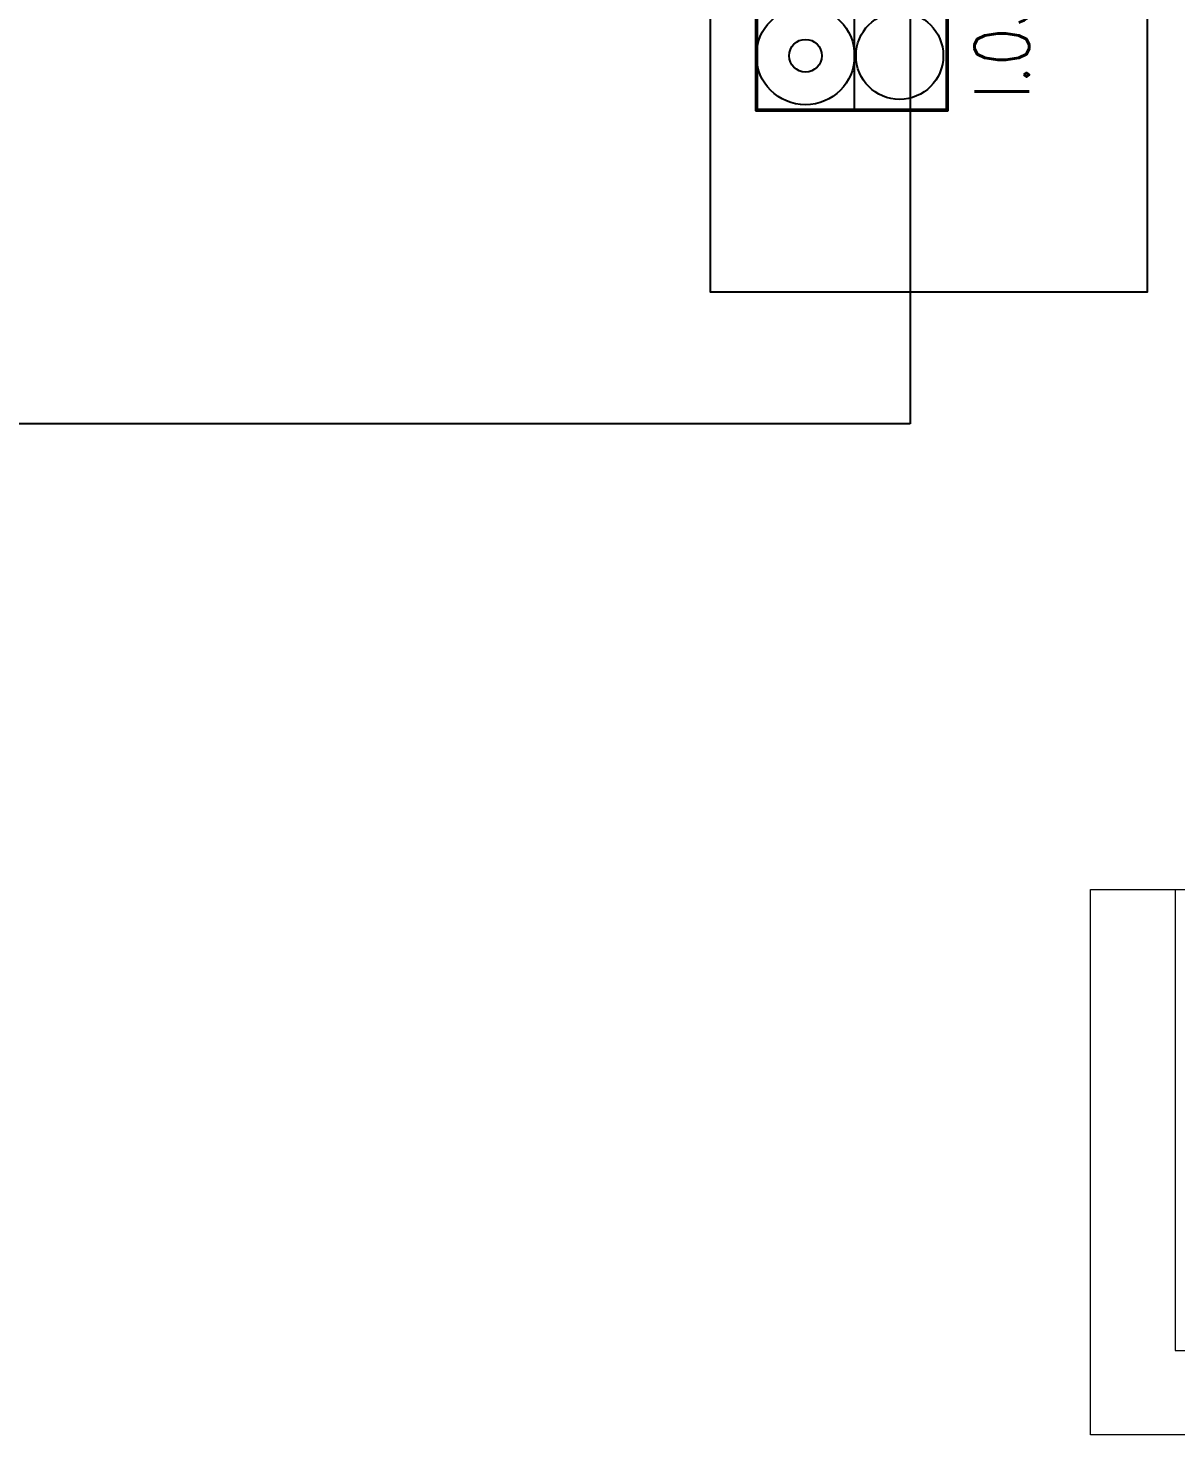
# Model space of a CAD drawing. Extents: x 820 to 5791, y 1495 to 5010.
# Drawn here: x 3283 to 3493.4, y 2561.1 to 2819.1 of the extents above; entities that cross this region are included whole.
import ezdxf
from ezdxf.enums import TextEntityAlignment as Align

# ---------------------------------------------------------------- set-up
doc = ezdxf.new("R2010")
doc.units = 0
doc.header["$LTSCALE"] = 20
doc.linetypes.add('ACAD_ISO03W100', pattern=[30, 12, -18])
doc.layers.get('0').update_dxf_attribs({"linetype": 'CONTINUOUS', "lineweight": 15})
for name, color, linetype, lineweight in [('-DWG_ANA', 7, 'CONTINUOUS', 50), ('-DWG_DETAY1', 7, 'CONTINUOUS', 25), ('6_S_Furniture', 155, 'CONTINUOUS', 13), ('NO', 7, 'CONTINUOUS', 30)]:
    doc.layers.add(name, color=color, linetype=linetype, lineweight=lineweight)
for name, color, linetype in [('7_V_Border', 83, 'CONTINUOUS'), ('BL-H', 210, 'CONTINUOUS'), ('BL-I', 151, 'CONTINUOUS')]:
    doc.layers.add(name, color=color, linetype=linetype)
doc.styles.add('ROMANS', font='romans.shx', dxfattribs={"width": 0.8})

# ---------------------------------------------------------------- blocks, each defined once
blk = doc.blocks.new('sofa_011')
blk.add_wipeout([(167, -77.5), (167, 0), (-37, 0), (-37, -77.5)])
for p, q in [((-25, -12), (-25, -77.5)), ((35, -12), (35, -77.5)), ((95, -12), (95, -77.5))]:
    blk.add_line(p, q)
blk.add_lwpolyline([(167, 0), (167, -77.5), (-37, -77.5), (-37, 0)], close=True)
blk.add_lwpolyline([(155, -77.5), (155, -12), (-25, -12), (-25, -77.5)])
blk = doc.blocks.new('ANI-M200')
at = {"layer": '-DWG_ANA', "color": 0}
blk.add_lwpolyline([(20, 0), (20, -35), (0, -35), (0, 0)], close=True, dxfattribs=at)
at = {"layer": '-DWG_DETAY1', "color": 0}
blk.add_lwpolyline([(0, -18), (20, -18)], dxfattribs=at)
for centre, radius in [((10, -9), 9), ((10, -9), 3), ((10, -26.26), 8)]:
    blk.add_circle(centre, radius, dxfattribs=at)
at = {"layer": 'NO', "linetype": 'Continuous', "style": 'ROMANS', "width": 0.8}
blk.add_attdef('NO', text='', height=10, dxfattribs=at).set_placement((12, -45), align=Align.MIDDLE)

msp = doc.modelspace()

# ---------------------------------------------------------------- linework, layer by layer
at = {"layer": '7_V_Border', "linetype": 'ACAD_ISO03W100'}
msp.add_lwpolyline([(3705.18, 2906.55), (3444.69, 2906.55), (3444.69, 2746.55), (2753.39, 2746.55)], dxfattribs=at)
at = {"layer": 'BL-H', "linetype": 'Continuous'}
msp.add_lwpolyline([(3408.12, 2900.66), (3488.12, 2900.66), (3488.12, 2770.66), (3408.12, 2770.66)], close=True, dxfattribs=at)

# ---------------------------------------------------------------- block references
at = {"layer": '6_S_Furniture', "ltscale": 0.1, "xscale": 1.290322580645161, "yscale": 1.290322580645161, "zscale": 1.290322580645161, "rotation": 180}
msp.add_blockref('sofa_011', (3693.27, 2561.13), dxfattribs=at)
at = {"layer": 'BL-I', "linetype": 'Continuous', "rotation": 89.99999999999999}
msp.add_blockref('ANI-M200', (3416.51, 2804.04), dxfattribs=at).add_auto_attribs({'NO': 'I.03'})

doc.saveas('drawing.dxf')
